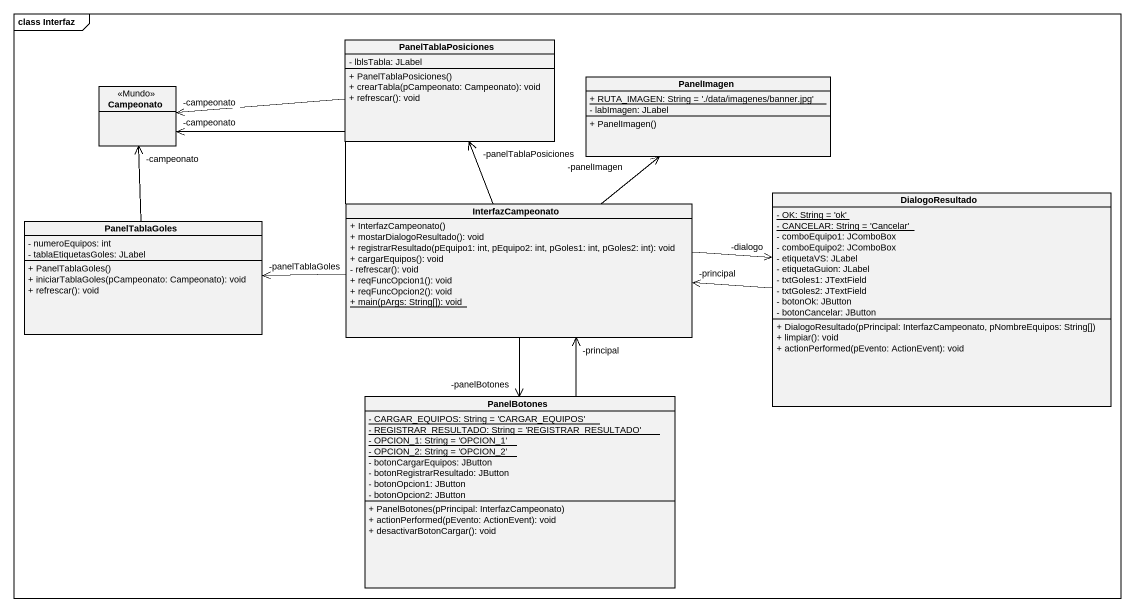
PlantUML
@startuml
mainframe class Interfaz
hide circle
hide empty members
skinparam classAttributeIconSize 0
class PanelTablaPosiciones {
  - lblsTabla: JLabel
  + PanelTablaPosiciones()
  + crearTabla(pCampeonato: Campeonato): void
  + refrescar(): void
}
class PanelImagen {
  {static} + RUTA_IMAGEN: String = './data/imagenes/banner.jpg'
  - labImagen: JLabel
  + PanelImagen()
}
class Campeonato <<Mundo>>
class DialogoResultado {
  {static} - OK: String = 'ok'
  {static} - CANCELAR: String = 'Cancelar'
  - comboEquipo1: JComboBox
  - comboEquipo2: JComboBox
  - etiquetaVS: JLabel
  - etiquetaGuion: JLabel
  - txtGoles1: JTextField
  - txtGoles2: JTextField
  - botonOk: JButton
  - botonCancelar: JButton
  + DialogoResultado(pPrincipal: InterfazCampeonato, pNombreEquipos: String[])
  + limpiar(): void
  + actionPerformed(pEvento: ActionEvent): void
}
class PanelTablaGoles {
  - numeroEquipos: int
  - tablaEtiquetasGoles: JLabel
  + PanelTablaGoles()
  + iniciarTablaGoles(pCampeonato: Campeonato): void
  + refrescar(): void
}
class InterfazCampeonato {
  + InterfazCampeonato()
  + mostarDialogoResultado(): void
  + registrarResultado(pEquipo1: int, pEquipo2: int, pGoles1: int, pGoles2: int): void
  + cargarEquipos(): void
  - refrescar(): void
  + reqFuncOpcion1(): void
  + reqFuncOpcion2(): void
  {static} + main(pArgs: String[]): void
}
class PanelBotones {
  {static} - CARGAR_EQUIPOS: String = 'CARGAR_EQUIPOS'
  {static} - REGISTRAR_RESULTADO: String = 'REGISTRAR_RESULTADO'
  {static} - OPCION_1: String = 'OPCION_1'
  {static} - OPCION_2: String = 'OPCION_2'
  - botonCargarEquipos: JButton
  - botonRegistrarResultado: JButton
  - botonOpcion1: JButton
  - botonOpcion2: JButton
  + PanelBotones(pPrincipal: InterfazCampeonato)
  + actionPerformed(pEvento: ActionEvent): void
  + desactivarBotonCargar(): void
}
PanelTablaPosiciones -left-> "-campeonato" Campeonato
DialogoResultado -left-> "-principal" InterfazCampeonato
PanelTablaGoles -up-> "-campeonato" Campeonato
InterfazCampeonato -up-> "-panelTablaPosiciones" PanelTablaPosiciones
InterfazCampeonato -up-> "-panelImagen" PanelImagen
InterfazCampeonato -left-> "-campeonato" Campeonato
InterfazCampeonato -right-> "-dialogo" DialogoResultado
InterfazCampeonato -left-> "-panelTablaGoles" PanelTablaGoles
InterfazCampeonato --> "-panelBotones" PanelBotones
PanelBotones -up-> "-principal" InterfazCampeonato
@enduml
